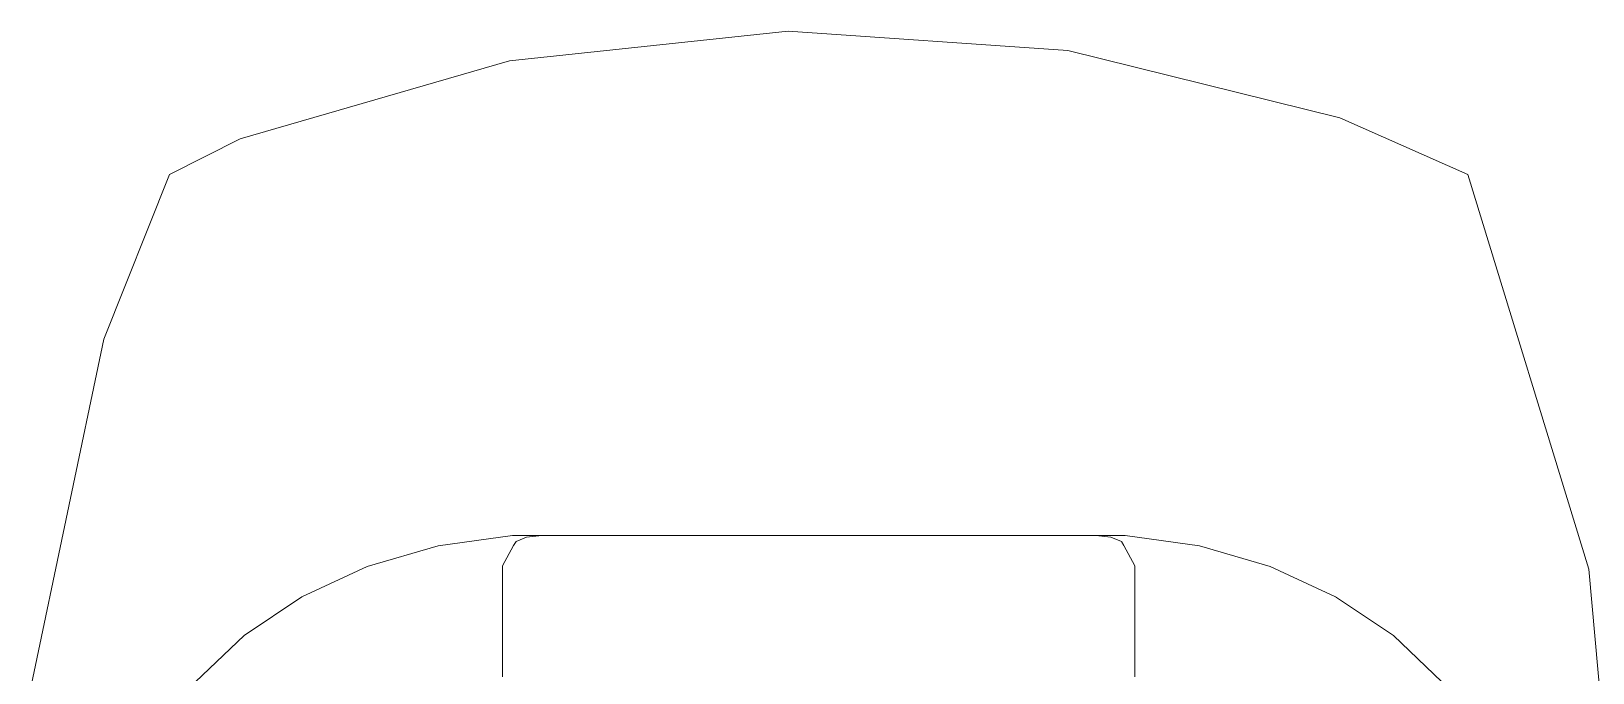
# Model space of a CAD drawing. Header units: millimetres. Extents: x -48147 to 1414029, y -496296 to 18123.
# Drawn here: x 1377399.8 to 1377508.4, y -490140.3 to -490095.7 of the extents above; entities that cross this region are included whole.
import ezdxf

# ---------------------------------------------------------------- set-up
doc = ezdxf.new("R2010")
doc.units = ezdxf.units.MM
doc.header["$MEASUREMENT"] = 0
doc.linetypes.add('Wipeout_Contour', pattern=[1000, 0, -1000])
doc.layers.add('New_A-35-M_FFE_Sanitary', color=7, linetype='Continuous')
doc.layers.add('New_A-35-M_FFE_Sanitary_Pen_No__64', color=7, linetype='Continuous', lineweight=20, true_color=0x606060)

# ---------------------------------------------------------------- blocks, each defined once
blk = doc.blocks.new('Section Elem_192_2', base_point=(1372879, -490836.73))
at = {"layer": 'New_A-35-M_FFE_Sanitary_Pen_No__64', "linetype": 'Continuous'}
for p, q in [((1377452.45, -490095.74), (1377433.07, -490097.81)), ((1377471.91, -490097.07), (1377452.45, -490095.74)), ((1377490.83, -490101.76), (1377471.91, -490097.07)), ((1377433.07, -490097.81), (1377414.33, -490103.21)), ((1377499.74, -490105.71), (1377490.83, -490101.76)), ((1377414.33, -490103.21), (1377409.41, -490105.71)), ((1377409.41, -490105.71), (1377404.83, -490117.14)), ((1377508.16, -490133.13), (1377499.74, -490105.71)), ((1377404.83, -490117.14), (1377399.79, -490141.24)), ((1377510.37, -490157.65), (1377508.16, -490133.13))]:
    blk.add_line(p, q, dxfattribs=at)
at = {"color": 254, "linetype": 'Wipeout_Contour', "lineweight": 0, "ltscale": 13158449.52617511}
blk.add_wipeout([(1377435.31, -490130.79), (1377434.25, -490130.91), (1377434.25, -490192.55), (1377435.31, -490192.68), (1377438.08, -490192.68), (1377438.08, -490161.52), (1377438.08, -490161.44), (1377439.02, -490157.11), (1377439.02, -490130.79)], dxfattribs=at).dxf.layer = 'New_A-35-M_FFE_Sanitary'
at = {"color": 254, "linetype": 'Wipeout_Contour', "lineweight": 0, "ltscale": 8772474.20437204}
blk.add_wipeout([(1377475.81, -490131.49), (1377476.58, -490132.9), (1377476.58, -490134.58), (1377479.88, -490135.04), (1377480.92, -490131.92), (1377475.84, -490131.2)], dxfattribs=at).dxf.layer = 'New_A-35-M_FFE_Sanitary'
at = {"color": 254, "linetype": 'Wipeout_Contour', "lineweight": 0, "ltscale": 5848081.509182721}
blk.add_wipeout([(1377414.6, -490137.75), (1377411.22, -490140.97), (1377411.65, -490141.21), (1377414.96, -490138.04)], dxfattribs=at).dxf.layer = 'New_A-35-M_FFE_Sanitary'
at = {"color": 254, "linetype": 'Wipeout_Contour', "lineweight": 0, "ltscale": 7310186.469462465}
blk.add_wipeout([(1377434.25, -490130.91), (1377435.31, -490130.79), (1377433.27, -490130.79), (1377433.31, -490131.2), (1377433.52, -490131.2)], dxfattribs=at).dxf.layer = 'New_A-35-M_FFE_Sanitary'
at = {"color": 254, "linetype": 'Wipeout_Contour', "lineweight": 0, "ltscale": 8772298.528193412}
blk.add_wipeout([(1377439.02, -490157.11), (1377439.45, -490155.15), (1377443.12, -490149.86), (1377446.16, -490147.91), (1377446.16, -490130.79), (1377439.02, -490130.79)], dxfattribs=at).dxf.layer = 'New_A-35-M_FFE_Sanitary'
at = {"color": 254, "linetype": 'Wipeout_Contour', "lineweight": 0, "ltscale": 11696694.72320521}
blk.add_wipeout([(1377476.58, -490132.9), (1377475.81, -490131.49), (1377475.64, -490131.2), (1377474.9, -490130.91), (1377474.9, -490192.55), (1377475.64, -490192.26), (1377475.81, -490191.97), (1377476.58, -490190.57)], dxfattribs=at).dxf.layer = 'New_A-35-M_FFE_Sanitary'
at = {"color": 254, "linetype": 'Wipeout_Contour', "lineweight": 0, "ltscale": 5848091.390366795}
blk.add_wipeout([(1377418.62, -490135.05), (1377414.6, -490137.75), (1377414.96, -490138.04), (1377418.92, -490135.39)], dxfattribs=at).dxf.layer = 'New_A-35-M_FFE_Sanitary'
at = {"layer": 'New_A-35-M_FFE_Sanitary_Pen_No__64', "linetype": 'Continuous'}
for p in [(1377435.31, -490130.79), (1377439.02, -490130.79)]:
    blk.add_line(p, (1377435.89, -490130.79), dxfattribs=at)
at = {"color": 254, "linetype": 'Wipeout_Contour', "lineweight": 0, "ltscale": 11696375.76546701}
blk.add_wipeout([(1377434.25, -490130.91), (1377433.52, -490131.2), (1377433.34, -490131.49), (1377432.58, -490132.9), (1377432.58, -490190.57), (1377433.34, -490191.97), (1377433.52, -490192.26), (1377434.25, -490192.55)], dxfattribs=at).dxf.layer = 'New_A-35-M_FFE_Sanitary'
at = {"color": 254, "linetype": 'Wipeout_Contour', "lineweight": 0, "ltscale": 7310277.212641148}
blk.add_wipeout([(1377446.16, -490130.79), (1377446.16, -490147.91), (1377448.53, -490146.38), (1377454.58, -490145.29), (1377454.58, -490130.79)], dxfattribs=at).dxf.layer = 'New_A-35-M_FFE_Sanitary'
at = {"color": 254, "linetype": 'Wipeout_Contour', "lineweight": 0, "ltscale": 5848104.203219535}
blk.add_wipeout([(1377423.16, -490132.95), (1377418.62, -490135.05), (1377418.92, -490135.39), (1377423.38, -490133.33)], dxfattribs=at).dxf.layer = 'New_A-35-M_FFE_Sanitary'
at = {"color": 254, "linetype": 'Wipeout_Contour', "lineweight": 0, "ltscale": 5848323.354411441}
blk.add_wipeout([(1377476.58, -490134.58), (1377476.58, -490140.63), (1377477.94, -490140.82), (1377479.88, -490135.04)], dxfattribs=at).dxf.layer = 'New_A-35-M_FFE_Sanitary'
at = {"color": 254, "linetype": 'Wipeout_Contour', "lineweight": 0, "ltscale": 5848089.615156489}
blk.add_wipeout([(1377414.96, -490138.04), (1377411.65, -490141.21), (1377414.96, -490143.06), (1377417.83, -490140.33)], dxfattribs=at).dxf.layer = 'New_A-35-M_FFE_Sanitary'
at = {"layer": 'New_A-35-M_FFE_Sanitary_Pen_No__64', "linetype": 'Continuous'}
for p, q in [((1377434.25, -490130.91), (1377435.31, -490130.79)), ((1377446.16, -490130.79), (1377439.02, -490130.79)), ((1377476.58, -490134.58), (1377476.58, -490132.9)), ((1377476.58, -490140.63), (1377476.58, -490134.58))]:
    blk.add_line(p, q, dxfattribs=at)
at = {"color": 254, "linetype": 'Wipeout_Contour', "lineweight": 0, "ltscale": 5848119.558265721}
blk.add_wipeout([(1377428.1, -490131.51), (1377423.16, -490132.95), (1377423.38, -490133.33), (1377428.23, -490131.92)], dxfattribs=at).dxf.layer = 'New_A-35-M_FFE_Sanitary'
at = {"color": 254, "linetype": 'Wipeout_Contour', "lineweight": 0, "ltscale": 5848336.56131304}
blk.add_wipeout([(1377485.77, -490133.33), (1377480.92, -490131.92), (1377479.88, -490135.04), (1377484.06, -490136.26)], dxfattribs=at).dxf.layer = 'New_A-35-M_FFE_Sanitary'
at = {"color": 254, "linetype": 'Wipeout_Contour', "lineweight": 0, "ltscale": 5848098.724739734}
blk.add_wipeout([(1377418.92, -490135.39), (1377414.96, -490138.04), (1377417.83, -490140.33), (1377421.24, -490138.04)], dxfattribs=at).dxf.layer = 'New_A-35-M_FFE_Sanitary'
at = {"color": 254, "linetype": 'Wipeout_Contour', "lineweight": 0, "ltscale": 5848136.98858536}
blk.add_wipeout([(1377433.27, -490130.79), (1377428.1, -490131.51), (1377428.23, -490131.92), (1377433.31, -490131.2)], dxfattribs=at).dxf.layer = 'New_A-35-M_FFE_Sanitary'
at = {"color": 254, "linetype": 'Wipeout_Contour', "lineweight": 0, "ltscale": 5848316.78913315}
blk.add_wipeout([(1377481.06, -490131.51), (1377475.89, -490130.79), (1377475.84, -490131.2), (1377480.92, -490131.92)], dxfattribs=at).dxf.layer = 'New_A-35-M_FFE_Sanitary'
at = {"color": 254, "linetype": 'Wipeout_Contour', "lineweight": 0, "ltscale": 5848110.541413428}
blk.add_wipeout([(1377423.38, -490133.33), (1377418.92, -490135.39), (1377421.24, -490138.04), (1377425.09, -490136.26)], dxfattribs=at).dxf.layer = 'New_A-35-M_FFE_Sanitary'
at = {"color": 254, "linetype": 'Wipeout_Contour', "lineweight": 0, "ltscale": 5848335.034734167}
blk.add_wipeout([(1377484.06, -490136.26), (1377479.88, -490135.04), (1377477.94, -490140.82), (1377480.9, -490141.68)], dxfattribs=at).dxf.layer = 'New_A-35-M_FFE_Sanitary'
at = {"color": 254, "linetype": 'Wipeout_Contour', "lineweight": 0, "ltscale": 5848110.132211174}
blk.add_wipeout([(1377417.83, -490140.33), (1377414.96, -490143.06), (1377421.09, -490146.49), (1377423.11, -490144.56)], dxfattribs=at).dxf.layer = 'New_A-35-M_FFE_Sanitary'
at = {"layer": 'New_A-35-M_FFE_Sanitary_Pen_No__64', "linetype": 'Continuous'}
blk.add_line((1377414.6, -490137.75), (1377411.22, -490140.97), dxfattribs=at)
at = {"color": 254, "linetype": 'Wipeout_Contour', "lineweight": 0, "ltscale": 4386110.384309473}
blk.add_wipeout([(1377433.34, -490131.49), (1377433.52, -490131.2), (1377433.31, -490131.2)], dxfattribs=at).dxf.layer = 'New_A-35-M_FFE_Sanitary'
at = {"color": 254, "linetype": 'Wipeout_Contour', "lineweight": 0, "ltscale": 4386229.494440638}
blk.add_wipeout([(1377475.64, -490131.2), (1377475.81, -490131.49), (1377475.84, -490131.2)], dxfattribs=at).dxf.layer = 'New_A-35-M_FFE_Sanitary'
at = {"color": 254, "linetype": 'Wipeout_Contour', "lineweight": 0, "ltscale": 5848337.099971804}
blk.add_wipeout([(1377485.99, -490132.95), (1377481.06, -490131.51), (1377480.92, -490131.92), (1377485.77, -490133.33)], dxfattribs=at).dxf.layer = 'New_A-35-M_FFE_Sanitary'
at = {"color": 254, "linetype": 'Wipeout_Contour', "lineweight": 0, "ltscale": 5848117.316395411}
blk.add_wipeout([(1377421.24, -490138.04), (1377417.83, -490140.33), (1377423.11, -490144.56), (1377425.53, -490142.94)], dxfattribs=at).dxf.layer = 'New_A-35-M_FFE_Sanitary'
at = {"layer": 'New_A-35-M_FFE_Sanitary_Pen_No__64', "linetype": 'Continuous'}
blk.add_line((1377418.62, -490135.05), (1377414.6, -490137.75), dxfattribs=at)
at = {"color": 254, "linetype": 'Wipeout_Contour', "lineweight": 0, "ltscale": 8772212.207758283}
blk.add_wipeout([(1377432.58, -490132.9), (1377433.34, -490131.49), (1377433.31, -490131.2), (1377428.23, -490131.92), (1377429.28, -490135.04), (1377432.58, -490134.58)], dxfattribs=at).dxf.layer = 'New_A-35-M_FFE_Sanitary'
at = {"color": 254, "linetype": 'Wipeout_Contour', "lineweight": 0, "ltscale": 7310379.3419291}
blk.add_wipeout([(1377474.9, -490130.91), (1377475.64, -490131.2), (1377475.84, -490131.2), (1377475.89, -490130.79), (1377473.85, -490130.79)], dxfattribs=at).dxf.layer = 'New_A-35-M_FFE_Sanitary'
at = {"color": 254, "linetype": 'Wipeout_Contour', "lineweight": 0, "ltscale": 5848355.075844041}
blk.add_wipeout([(1377490.24, -490135.39), (1377485.77, -490133.33), (1377484.06, -490136.26), (1377487.92, -490138.04)], dxfattribs=at).dxf.layer = 'New_A-35-M_FFE_Sanitary'
at = {"layer": 'New_A-35-M_FFE_Sanitary_Pen_No__64', "linetype": 'Continuous'}
for p, q in [((1377432.58, -490132.9), (1377433.34, -490131.49)), ((1377435.31, -490130.79), (1377433.27, -490130.79)), ((1377433.34, -490131.49), (1377433.52, -490131.2)), ((1377434.25, -490130.91), (1377433.52, -490131.2)), ((1377475.64, -490131.2), (1377475.81, -490131.49)), ((1377476.58, -490132.9), (1377475.81, -490131.49)), ((1377481.06, -490131.51), (1377475.89, -490130.79))]:
    blk.add_line(p, q, dxfattribs=at)
at = {"color": 254, "linetype": 'Wipeout_Contour', "lineweight": 0, "ltscale": 14620834.50302317}
blk.add_wipeout([(1377470.13, -490156.82), (1377471.07, -490162.02), (1377471.07, -490162.09), (1377471.07, -490162.31), (1377471.07, -490192.68), (1377473.85, -490192.68), (1377474.9, -490192.55), (1377474.9, -490130.91), (1377473.85, -490130.79), (1377470.13, -490130.79)], dxfattribs=at).dxf.layer = 'New_A-35-M_FFE_Sanitary'
at = {"color": 254, "linetype": 'Wipeout_Contour', "lineweight": 0, "ltscale": 5848124.704500549}
blk.add_wipeout([(1377428.23, -490131.92), (1377423.38, -490133.33), (1377425.09, -490136.26), (1377429.28, -490135.04)], dxfattribs=at).dxf.layer = 'New_A-35-M_FFE_Sanitary'
at = {"color": 254, "linetype": 'Wipeout_Contour', "lineweight": 0, "ltscale": 5848357.156507699}
blk.add_wipeout([(1377490.54, -490135.05), (1377485.99, -490132.95), (1377485.77, -490133.33), (1377490.24, -490135.39)], dxfattribs=at).dxf.layer = 'New_A-35-M_FFE_Sanitary'
at = {"color": 254, "linetype": 'Wipeout_Contour', "lineweight": 0, "ltscale": 5848349.656820636}
blk.add_wipeout([(1377487.92, -490138.04), (1377484.06, -490136.26), (1377480.9, -490141.68), (1377483.63, -490142.94)], dxfattribs=at).dxf.layer = 'New_A-35-M_FFE_Sanitary'
at = {"layer": 'New_A-35-M_FFE_Sanitary_Pen_No__64', "linetype": 'Continuous'}
for p, q in [((1377428.1, -490131.51), (1377423.16, -490132.95)), ((1377433.27, -490130.79), (1377428.1, -490131.51)), ((1377473.26, -490130.79), (1377473.85, -490130.79)), ((1377475.89, -490130.79), (1377473.85, -490130.79)), ((1377474.9, -490130.91), (1377473.85, -490130.79)), ((1377474.9, -490130.91), (1377475.64, -490131.2)), ((1377485.99, -490132.95), (1377481.06, -490131.51)), ((1377423.16, -490132.95), (1377418.62, -490135.05))]:
    blk.add_line(p, q, dxfattribs=at)
at = {"color": 254, "linetype": 'Wipeout_Contour', "lineweight": 0, "ltscale": 8772439.033437148}
blk.add_wipeout([(1377470.13, -490130.79), (1377463, -490130.79), (1377463, -490147.88), (1377466.45, -490150.27), (1377469.93, -490155.69), (1377470.13, -490156.82)], dxfattribs=at).dxf.layer = 'New_A-35-M_FFE_Sanitary'
at = {"color": 254, "linetype": 'Wipeout_Contour', "lineweight": 0, "ltscale": 5848147.648556099}
blk.add_wipeout([(1377432.58, -490140.63), (1377432.58, -490134.58), (1377429.28, -490135.04), (1377431.21, -490140.82)], dxfattribs=at).dxf.layer = 'New_A-35-M_FFE_Sanitary'
at = {"color": 254, "linetype": 'Wipeout_Contour', "lineweight": 0, "ltscale": 5848372.793338553}
blk.add_wipeout([(1377494.19, -490138.04), (1377490.24, -490135.39), (1377487.92, -490138.04), (1377491.33, -490140.33)], dxfattribs=at).dxf.layer = 'New_A-35-M_FFE_Sanitary'
at = {"color": 254, "linetype": 'Wipeout_Contour', "lineweight": 0, "ltscale": 5848126.638703466}
blk.add_wipeout([(1377425.09, -490136.26), (1377421.24, -490138.04), (1377425.53, -490142.94), (1377428.25, -490141.68)], dxfattribs=at).dxf.layer = 'New_A-35-M_FFE_Sanitary'
at = {"layer": 'New_A-35-M_FFE_Sanitary_Pen_No__64', "linetype": 'Continuous'}
for p, q in [((1377470.13, -490130.79), (1377473.26, -490130.79)), ((1377432.58, -490132.9), (1377432.58, -490134.58)), ((1377432.58, -490140.63), (1377432.58, -490134.58))]:
    blk.add_line(p, q, dxfattribs=at)
at = {"color": 254, "linetype": 'Wipeout_Contour', "lineweight": 0, "ltscale": 8772382.635073148}
blk.add_wipeout([(1377463, -490130.79), (1377454.58, -490130.79), (1377454.58, -490145.29), (1377454.86, -490145.23), (1377461.16, -490146.6), (1377463, -490147.88)], dxfattribs=at).dxf.layer = 'New_A-35-M_FFE_Sanitary'
at = {"color": 254, "linetype": 'Wipeout_Contour', "lineweight": 0, "ltscale": 5848137.810671544}
blk.add_wipeout([(1377429.28, -490135.04), (1377425.09, -490136.26), (1377428.25, -490141.68), (1377431.21, -490140.82)], dxfattribs=at).dxf.layer = 'New_A-35-M_FFE_Sanitary'
at = {"color": 254, "linetype": 'Wipeout_Contour', "lineweight": 0, "ltscale": 5848376.60358686}
blk.add_wipeout([(1377494.19, -490143.06), (1377491.33, -490140.33), (1377486.04, -490144.56), (1377488.07, -490146.49)], dxfattribs=at).dxf.layer = 'New_A-35-M_FFE_Sanitary'
at = {"layer": 'New_A-35-M_FFE_Sanitary_Pen_No__64', "linetype": 'Continuous'}
for p, q in [((1377454.58, -490130.79), (1377446.16, -490130.79)), ((1377463, -490130.79), (1377454.58, -490130.79)), ((1377470.13, -490130.79), (1377463, -490130.79))]:
    blk.add_line(p, q, dxfattribs=at)
at = {"color": 254, "linetype": 'Wipeout_Contour', "lineweight": 0, "ltscale": 5848363.656089328}
blk.add_wipeout([(1377491.33, -490140.33), (1377487.92, -490138.04), (1377483.63, -490142.94), (1377486.04, -490144.56)], dxfattribs=at).dxf.layer = 'New_A-35-M_FFE_Sanitary'
at = {"color": 254, "linetype": 'Wipeout_Contour', "lineweight": 0, "ltscale": 5848376.349609254}
blk.add_wipeout([(1377494.56, -490137.75), (1377490.54, -490135.05), (1377490.24, -490135.39), (1377494.19, -490138.04)], dxfattribs=at).dxf.layer = 'New_A-35-M_FFE_Sanitary'
at = {"layer": 'New_A-35-M_FFE_Sanitary_Pen_No__64', "linetype": 'Continuous'}
blk.add_line((1377490.54, -490135.05), (1377485.99, -490132.95), dxfattribs=at)
at = {"color": 254, "linetype": 'Wipeout_Contour', "lineweight": 0, "ltscale": 5848389.174814487}
blk.add_wipeout([(1377497.51, -490141.21), (1377494.19, -490138.04), (1377491.33, -490140.33), (1377494.19, -490143.06)], dxfattribs=at).dxf.layer = 'New_A-35-M_FFE_Sanitary'
at = {"color": 254, "linetype": 'Wipeout_Contour', "lineweight": 0, "ltscale": 5848394.096142019}
blk.add_wipeout([(1377497.93, -490140.97), (1377494.56, -490137.75), (1377494.19, -490138.04), (1377497.51, -490141.21)], dxfattribs=at).dxf.layer = 'New_A-35-M_FFE_Sanitary'
at = {"layer": 'New_A-35-M_FFE_Sanitary_Pen_No__64', "linetype": 'Continuous'}
for p, q in [((1377494.56, -490137.75), (1377490.54, -490135.05)), ((1377497.93, -490140.97), (1377494.56, -490137.75))]:
    blk.add_line(p, q, dxfattribs=at)

msp = doc.modelspace()

# ---------------------------------------------------------------- block references
at = {"layer": 'New_A-35-M_FFE_Sanitary'}
msp.add_blockref('Section Elem_192_2', (1372879, -490836.73), dxfattribs=at)

doc.saveas('drawing.dxf')
